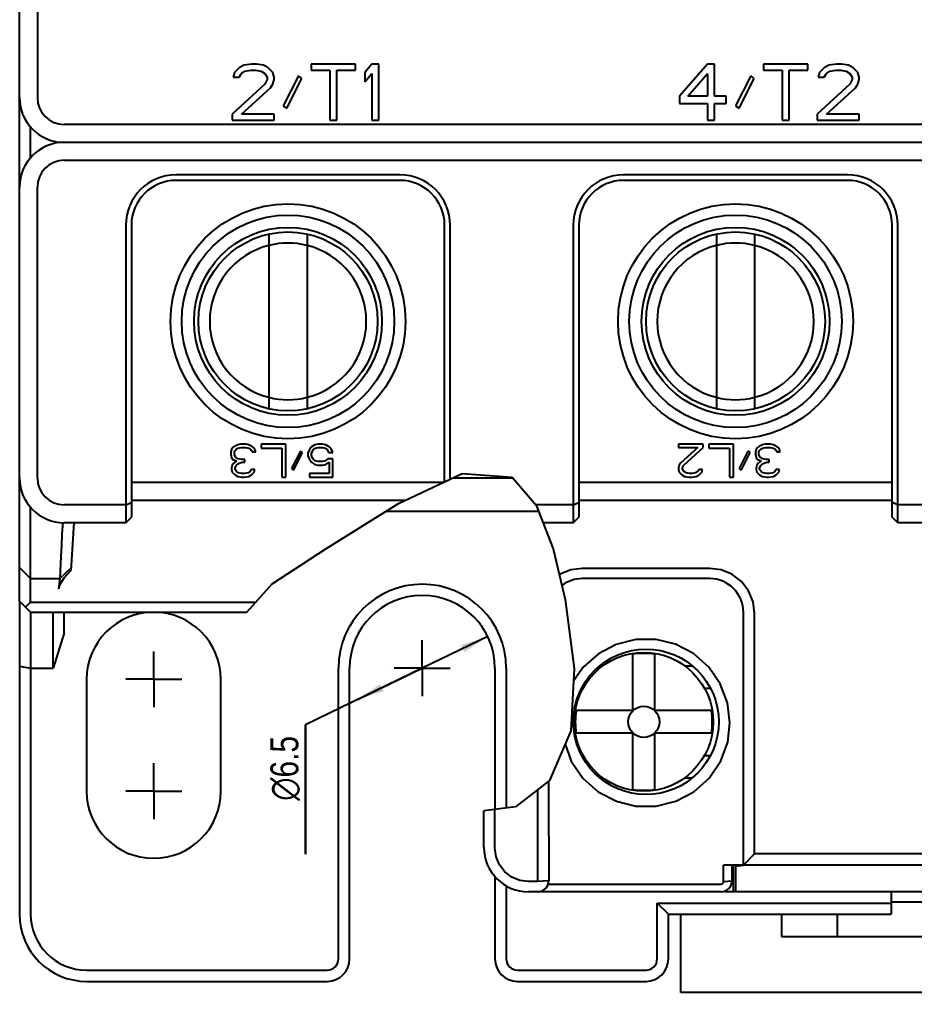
# Model space of a CAD drawing. Header units: millimetres. Extents: x 0 to 6126, y 0 to 4331.
# Drawn here: x 4337.86 to 4377.86, y 2845.96 to 2889.45 of the extents above; entities that cross this region are included whole.
import ezdxf

# ---------------------------------------------------------------- set-up
doc = ezdxf.new("R2010")
doc.units = ezdxf.units.MM
doc.linetypes.add('CENTER', pattern=[2, 1.25, -0.25, 0.25, -0.25])
for name, color, linetype in [('2ZTD-400-176-1_3_DXF_AXIS', 7, 'Continuous'), ('8ZTD-022-610_DXF_DIMENSION', 7, 'Continuous'), ('8ZTD-022-610DXF_CONTINUOUS_LINE', 7, 'Continuous'), ('8ZTD-024-822DXF_CONTINUOUS_LINE', 7, 'Continuous'), ('8ZTD-261-090DXF_CONTINUOUS_LINE', 7, 'Continuous'), ('8ZTD-315-116DXF_CONTINUOUS_LINE', 7, 'Continuous'), ('8ZTD-571-013DXF_CONTINUOUS_LINE', 7, 'Continuous'), ('8ZTD-574-486DXF_CONTINUOUS_LINE', 7, 'Continuous'), ('8ZTD-732-447DXF_CONTINUOUS_LINE', 7, 'Continuous'), ('8ZTD-907-062DXF_CONTINUOUS_LINE', 7, 'Continuous'), ('NC1-35-1__DXF_CONTINUOUS_LINE', 7, 'Continuous'), ('NC1-35-2__DXF_CONTINUOUS_LINE', 7, 'Continuous')]:
    doc.layers.add(name, color=color, linetype=linetype)
doc.styles.add('TEXTSTYLE_1', font='gdt', dxfattribs={"width": 0.8})
doc.dimstyles.new('DIMSTYLE_4', dxfattribs={"dimtxt": 1.25, "dimasz": 1.25, "dimexe": 2, "dimexo": 0.2, "dimtad": 1, "dimtxsty": 'Standard', "dimblk": '_FILLED', "dimblk1": '_FILLED', "dimblk2": '_FILLED', "dimcen": 2.5, "dimclrt": 5, "dimazin": 3, "dimtp": 0.01, "dimtm": 0.01, "dimtfac": 1, "dimtmove": 0, "dimatfit": 2, "dimldrblk": '_FILLED'})

# ---------------------------------------------------------------- blocks, each defined once
blk = doc.blocks.new('*D22')
at = {"color": 0, "linetype": 'ByBlock'}
for points in [[(-511.077, 54.429), (-510.689, 53.227), (-510.374, 53.38)], [(-508.244, 48.578), (-508.631, 49.78), (-508.946, 49.627)]]:
    blk.add_solid(points, dxfattribs=at)
at = {"layer": '8ZTD-022-610_DXF_DIMENSION', "color": 2, "linetype": 'Continuous', "transparency": 16777216}
for p, q in [((-512.19, 56.728), (-517.982, 56.728)), ((-517.982, 56.728), (-512.19, 56.728)), ((-509.66, 51.503), (-512.19, 56.728)), ((-511.077, 54.429), (-509.66, 51.503)), ((-508.244, 48.578), (-509.66, 51.503))]:
    blk.add_line(p, q, dxfattribs=at)
at = {"layer": '8ZTD-022-610_DXF_DIMENSION', "color": 5, "linetype": 'Continuous', "transparency": 16777216, "insert": (-512.69, 58.29), "char_height": 1.25, "width": 4.66667, "attachment_point": 3, "line_spacing_factor": 0.9, "style": 'TEXTSTYLE_1'}
blk.add_mtext('{\\Fgdt;n}\\Ftxt;6.5', dxfattribs=at)
blk = doc.blocks.new('_FILLED')
at = {"color": 0, "linetype": 'ByBlock'}
blk.add_solid([(0, 0), (-1, 0.14), (-1, -0.14)], dxfattribs=at)
blk = doc.blocks.new('chin3')
at = {"color": 2, "linetype": 'Continuous'}
for p, q in [((-507.16, 59.345), (-505.894, 58.216)), ((-505.894, 58.216), (-504.333, 55.815)), ((-504.333, 55.815), (-502.301, 52.563)), ((-502.301, 52.563), (-500.957, 49.72)), ((-500.957, 49.72), (-501.122, 47.489)), ((-515.856, 47.333), (-516.038, 48.753)), ((-501.122, 47.489), (-502.38, 46.419)), ((-514.68, 45.824), (-515.856, 47.333)), ((-502.38, 46.419), (-504.322, 45.648)), ((-512.458, 44.863), (-514.68, 45.824)), ((-504.322, 45.648), (-506.593, 45.11)), ((-509.678, 44.707), (-512.458, 44.863)), ((-506.593, 45.11), (-509.678, 44.707))]:
    blk.add_line(p, q, dxfattribs=at)
at = {"layer": '2ZTD-400-176-1_3_DXF_AXIS', "color": 7, "linetype": 'CENTER'}
for p, q in [((-515.16, 63.503), (-515.16, 65.004)), ((-510.16, 63.503), (-510.16, 65.004)), ((-515.16, 63.503), (-516.66, 63.503)), ((-515.16, 63.503), (-515.16, 62.003)), ((-515.16, 63.503), (-513.66, 63.503)), ((-510.16, 63.503), (-511.66, 63.503)), ((-510.16, 63.503), (-510.16, 62.003)), ((-510.16, 63.503), (-508.66, 63.503)), ((-509.66, 51.503), (-509.66, 53.004)), ((-509.66, 51.503), (-511.16, 51.503)), ((-509.66, 51.503), (-509.66, 50.003)), ((-509.66, 51.503), (-508.16, 51.503))]:
    blk.add_line(p, q, dxfattribs=at)
at = {"layer": '8ZTD-022-610DXF_CONTINUOUS_LINE', "color": 7, "linetype": 'Continuous'}
for p, q in [((-506.66, 69.503), (-520.66, 69.503)), ((-509.579, 69.503), (-509.66, 69.003)), ((-507.16, 69.003), (-520.66, 69.003)), ((-509.66, 69.003), (-509.66, 68.003)), ((-508.079, 67.503), (-509.66, 68.003)), ((-509.66, 68.003), (-507.16, 68.003)), ((-508.079, 67.503), (-507.16, 67.503)), ((-523.66, 66.503), (-523.66, 55.753)), ((-523.16, 66.503), (-523.16, 55.753)), ((-510.16, 66.503), (-515.16, 66.503)), ((-515.16, 60.503), (-510.16, 60.503)), ((-522.66, 55.253), (-509.66, 55.253)), ((-522.66, 54.753), (-509.66, 54.753)), ((-502.66, 46.307), (-502.66, 53.138)), ((-501.16, 50.149), (-501.16, 47.456)), ((-518.962, 48.253), (-522.66, 48.253)), ((-509.66, 48.253), (-515.974, 48.253)), ((-519.392, 47.753), (-522.66, 47.753)), ((-509.66, 47.753), (-515.91, 47.753)), ((-523.66, 47.253), (-523.66, 41.503)), ((-523.16, 47.253), (-523.16, 41.503)), ((-522.66, 41.003), (-520.16, 41.003)), ((-520.66, 40.503), (-520.16, 41.003)), ((-520.16, 41.003), (-520.16, 30.553)), ((-522.66, 40.503), (-520.66, 40.503)), ((-520.66, 40.503), (-520.66, 30.553)), ((-519.66, 24.853), (-519.66, 37.978)), ((-518.46, 37.603), (-519.66, 37.603)), ((-519.66, 30.553), (-520.66, 30.553)), ((-520.1, 30.553), (-520.1, 26.853))]:
    blk.add_line(p, q, dxfattribs=at)
for centre, radius, start, end in [((-520.66, 66.503), 3, 90, 180), ((-520.66, 66.503), 2.5, 90, 180), ((-515.16, 63.503), 3, 90, 270), ((-510.16, 63.503), 3, 270, 90), ((-522.66, 55.753), 1, 180, 270), ((-522.66, 55.753), 0.5, 180, 270), ((-509.66, 51.503), 3.75, 270, 90), ((-509.66, 51.503), 3.25, 270, 90), ((-522.66, 47.253), 1, 90, 180), ((-522.66, 47.253), 0.5, 90, 180), ((-522.66, 41.503), 1, 180, 270), ((-522.66, 41.503), 0.5, 180, 270)]:
    blk.add_arc(centre, radius, start, end, dxfattribs=at)
at = {"layer": '8ZTD-024-822DXF_CONTINUOUS_LINE', "color": 7, "linetype": 'Continuous'}
for p, q in [((-507.16, 69.003), (-506.66, 69.503)), ((-506.704, 69.003), (-506.932, 69.232)), ((-506.66, 69.503), (-501.16, 69.503)), ((-505.16, 69.503), (-505.66, 69.003)), ((-488.16, 69.503), (-484.16, 69.503)), ((-507.16, 69.003), (-507.16, 59.345)), ((-506.704, 69.003), (-506.704, 58.938)), ((-506.704, 69.003), (-505.976, 69.003)), ((-505.976, 69.003), (-504.658, 69.003)), ((-505.66, 69.003), (-505.66, 67.705)), ((-503.66, 69.003), (-502.471, 69.003)), ((-486.85, 69.003), (-485.471, 69.003)), ((-505.66, 67.705), (-506.117, 67.765)), ((-505.193, 67.206), (-505.66, 67.705)), ((-504.659, 67.654), (-505.66, 67.705)), ((-503.156, 67.571), (-503.66, 67.605)), ((-505.289, 67.212), (-505.467, 67.374)), ((-503.16, 67.07), (-505.289, 67.212)), ((-517.66, 48.753), (-516.038, 48.753)), ((-517.704, 48.253), (-515.974, 48.253)), ((-519.66, 38.153), (-519.66, 46.753)), ((-519.204, 46.353), (-519.204, 46.753)), ((-519.16, 45.853), (-519.204, 46.353)), ((-515.093, 46.353), (-519.204, 46.353)), ((-519.312, 45.877), (-519.312, 38.153)), ((-505.66, 38.653), (-505.66, 44.353)), ((-505.204, 38.653), (-505.204, 44.353)), ((-519.194, 38.035), (-519.16, 37.653)), ((-519.194, 38.035), (-518.46, 38.035)), ((-518.46, 24.971), (-518.46, 38.035)), ((-519.16, 37.653), (-518.46, 37.653)), ((-518.46, 37.152), (-517.962, 36.653)), ((-517.962, 26.353), (-517.962, 36.653)), ((-517.962, 36.653), (-507.204, 36.653))]:
    blk.add_line(p, q, dxfattribs=at)
for points in [[(-504.658, 69.003), (-504.175, 69.003), (-503.66, 69.003)], [(-505.796, 67.631), (-505.955, 67.719), (-506.117, 67.765)], [(-505.467, 67.374), (-505.634, 67.514), (-505.796, 67.631)], [(-503.66, 67.605), (-504.175, 67.63), (-504.659, 67.654)], [(-519.204, 46.753), (-519.154, 47.137), (-519.005, 47.5), (-518.765, 47.813), (-518.452, 48.053), (-518.089, 48.203), (-517.704, 48.253)], [(-514.705, 45.855), (-515.16, 45.855), (-519.16, 45.853)], [(-505.204, 44.353), (-505.269, 44.859), (-505.466, 45.343), (-505.488, 45.372)], [(-513.053, 45.12), (-513.811, 44.842), (-514.573, 44.326), (-515.188, 43.637), (-515.612, 42.829), (-515.827, 41.952), (-515.827, 41.053), (-515.611, 40.177), (-515.187, 39.369), (-514.572, 38.68), (-513.809, 38.164), (-512.963, 37.853), (-512.104, 37.753)], [(-512.104, 37.753), (-511.208, 37.862), (-510.359, 38.184), (-509.612, 38.701), (-509.013, 39.379), (-508.595, 40.179), (-508.381, 41.056), (-508.381, 41.958), (-508.598, 42.833), (-509.017, 43.632), (-509.616, 44.31), (-510.238, 44.739)], [(-507.204, 36.653), (-506.695, 36.719), (-506.209, 36.918), (-505.787, 37.241), (-505.466, 37.664), (-505.269, 38.148), (-505.204, 38.653)], [(-519.312, 38.153), (-519.306, 38.117), (-519.289, 38.084), (-519.263, 38.058), (-519.23, 38.041), (-519.194, 38.035)], [(-518.46, 37.152), (-510.927, 37.152), (-507.16, 37.153)]]:
    blk.add_lwpolyline(points, dxfattribs=at)
blk.add_circle((-512.06, 41.503), 3.25, dxfattribs=at)
for centre, radius, start, end in [((-517.66, 46.753), 2, 90, 180), ((-519.16, 46.353), 0.5, 180, 270), ((-507.16, 44.353), 1.5, 0, 37.1445), ((-507.16, 38.653), 1.5, 270, 360), ((-519.16, 38.153), 0.5, 180, 270)]:
    blk.add_arc(centre, radius, start, end, dxfattribs=at)
at = {"layer": '8ZTD-261-090DXF_CONTINUOUS_LINE', "color": 7, "linetype": 'Continuous'}
for p, q in [((-524.16, 20.953), (-524.16, 39.953)), ((-524.16, 39.953), (-520.66, 39.953)), ((-521.66, 35.453), (-521.66, 21.953)), ((-520.66, 35.453), (-521.66, 35.453)), ((-521.66, 32.953), (-520.66, 32.953))]:
    blk.add_line(p, q, dxfattribs=at)
at = {"layer": '8ZTD-315-116DXF_CONTINUOUS_LINE', "color": 7, "linetype": 'Continuous'}
for p, q in [((-484.16, 69.503), (-436.16, 69.503)), ((-436.16, 68.703), (-484.16, 68.703)), ((-486.16, 7.503), (-486.16, 67.503)), ((-485.36, 7.503), (-485.36, 67.503)), ((-485.16, 60.003), (-485.16, 58.128)), ((-484.894, 60.003), (-485.16, 60.003)), ((-483.564, 58.545), (-484.894, 60.003)), ((-483.245, 59.951), (-483.245, 59.691)), ((-483.033, 59.899), (-483.245, 59.951)), ((-483.245, 59.691), (-483.086, 59.587)), ((-482.82, 59.691), (-483.033, 59.899)), ((-482.713, 59.483), (-482.82, 59.691)), ((-484.894, 58.128), (-484.894, 59.587)), ((-484.894, 59.587), (-483.724, 58.285)), ((-483.086, 59.587), (-482.979, 59.431)), ((-482.979, 59.431), (-482.926, 59.17)), ((-482.926, 59.17), (-482.926, 58.962)), ((-482.66, 59.118), (-482.713, 59.483)), ((-482.926, 58.962), (-482.979, 58.701)), ((-482.713, 58.597), (-482.66, 58.91)), ((-482.66, 58.91), (-482.66, 59.118)), ((-483.724, 58.285), (-483.564, 58.181)), ((-483.352, 58.441), (-483.564, 58.545)), ((-483.245, 58.441), (-483.352, 58.441)), ((-483.086, 58.545), (-483.245, 58.441)), ((-482.979, 58.701), (-483.086, 58.545)), ((-483.033, 58.181), (-482.82, 58.389)), ((-482.82, 58.389), (-482.713, 58.597)), ((-485.16, 58.128), (-484.894, 58.128)), ((-483.564, 58.181), (-483.352, 58.128)), ((-483.352, 58.128), (-483.245, 58.128)), ((-483.245, 58.128), (-483.033, 58.181)), ((-484.522, 57.712), (-484.628, 57.556)), ((-484.628, 57.556), (-483.299, 56.878)), ((-483.192, 57.035), (-484.522, 57.712)), ((-483.299, 56.878), (-483.192, 57.035)), ((-482.926, 56.462), (-482.926, 55.628)), ((-482.66, 56.462), (-482.926, 56.462)), ((-482.66, 54.483), (-482.66, 56.462)), ((-485.16, 55.628), (-485.16, 55.316)), ((-482.926, 55.628), (-485.16, 55.628)), ((-485.16, 55.316), (-482.926, 55.316)), ((-482.926, 55.316), (-482.926, 54.483)), ((-482.926, 54.483), (-482.66, 54.483)), ((-483.458, 54.066), (-483.086, 53.753)), ((-483.033, 54.066), (-483.458, 54.066)), ((-482.66, 53.753), (-483.033, 54.066)), ((-485.16, 53.753), (-485.16, 53.441)), ((-483.086, 53.753), (-485.16, 53.753)), ((-482.66, 53.441), (-482.66, 53.753)), ((-485.16, 53.441), (-482.66, 53.441)), ((-484.416, 40.003), (-484.416, 38.753)), ((-484.096, 40.003), (-484.416, 40.003)), ((-482.66, 38.753), (-484.096, 40.003)), ((-484.096, 38.753), (-484.096, 39.639)), ((-484.096, 39.639), (-483.086, 38.753)), ((-485.16, 38.753), (-485.16, 38.441)), ((-484.416, 38.753), (-485.16, 38.753)), ((-483.086, 38.753), (-484.096, 38.753)), ((-482.66, 38.441), (-482.66, 38.753)), ((-485.16, 38.441), (-484.416, 38.441)), ((-484.416, 38.441), (-484.416, 37.92)), ((-484.096, 37.92), (-484.096, 38.441)), ((-484.096, 38.441), (-482.66, 38.441)), ((-484.416, 37.92), (-484.096, 37.92)), ((-484.522, 37.503), (-484.628, 37.347)), ((-483.192, 36.826), (-484.522, 37.503)), ((-484.628, 37.347), (-483.299, 36.67)), ((-483.299, 36.67), (-483.192, 36.826)), ((-482.926, 36.253), (-482.926, 35.42)), ((-482.66, 36.253), (-482.926, 36.253)), ((-482.66, 34.274), (-482.66, 36.253)), ((-485.16, 35.42), (-485.16, 35.108)), ((-482.926, 35.42), (-485.16, 35.42)), ((-485.16, 35.108), (-482.926, 35.108)), ((-482.926, 35.108), (-482.926, 34.274)), ((-482.926, 34.274), (-482.66, 34.274)), ((-485.16, 33.858), (-485.16, 31.983)), ((-484.894, 33.858), (-485.16, 33.858)), ((-483.564, 32.399), (-484.894, 33.858)), ((-483.245, 33.806), (-483.245, 33.545)), ((-483.033, 33.753), (-483.245, 33.806)), ((-483.245, 33.545), (-483.086, 33.441)), ((-482.82, 33.545), (-483.033, 33.753)), ((-482.713, 33.337), (-482.82, 33.545)), ((-484.894, 31.983), (-484.894, 33.441)), ((-484.894, 33.441), (-483.724, 32.139)), ((-483.086, 33.441), (-482.979, 33.285)), ((-482.979, 33.285), (-482.926, 33.024)), ((-482.66, 32.972), (-482.713, 33.337)), ((-482.926, 32.816), (-482.979, 32.556)), ((-482.926, 33.024), (-482.926, 32.816)), ((-482.713, 32.451), (-482.66, 32.764)), ((-482.66, 32.764), (-482.66, 32.972)), ((-483.352, 32.295), (-483.564, 32.399)), ((-483.245, 32.295), (-483.352, 32.295)), ((-483.086, 32.399), (-483.245, 32.295)), ((-482.979, 32.556), (-483.086, 32.399)), ((-483.033, 32.035), (-482.82, 32.243)), ((-482.82, 32.243), (-482.713, 32.451)), ((-485.16, 31.983), (-484.894, 31.983)), ((-483.724, 32.139), (-483.564, 32.035)), ((-483.564, 32.035), (-483.352, 31.983)), ((-483.352, 31.983), (-483.245, 31.983)), ((-483.245, 31.983), (-483.033, 32.035))]:
    blk.add_line(p, q, dxfattribs=at)
for radius in [2, 1.2]:
    blk.add_arc((-484.16, 67.503), radius, 90, 180, dxfattribs=at)
at = {"layer": '8ZTD-571-013DXF_CONTINUOUS_LINE', "color": 7, "linetype": 'Continuous'}
for p, q in [((-501.16, 69.503), (-488.16, 69.503)), ((-501.16, 68.703), (-488.16, 68.703)), ((-503.16, 64.753), (-503.16, 67.503)), ((-502.36, 64.753), (-502.36, 67.503)), ((-486.96, 67.503), (-486.96, 7.503)), ((-503.16, 64.753), (-502.91, 64.503)), ((-489.86, 64.753), (-503.16, 64.753)), ((-489.86, 64.503), (-502.91, 64.503)), ((-502.36, 64.753), (-502.257, 64.503)), ((-502.16, 52.265), (-502.16, 64.503)), ((-501.36, 50.572), (-501.36, 64.503)), ((-487.86, 52.503), (-487.86, 62.503)), ((-487.61, 52.503), (-487.61, 62.503)), ((-500.774, 60.024), (-500.899, 59.993)), ((-500.711, 60.024), (-500.774, 60.024)), ((-500.585, 59.993), (-500.711, 60.024)), ((-500.24, 60.024), (-500.334, 59.962)), ((-500.114, 60.054), (-500.24, 60.024)), ((-499.989, 60.054), (-500.114, 60.054)), ((-499.894, 60.024), (-499.989, 60.054)), ((-499.8, 59.962), (-499.894, 60.024)), ((-501.088, 59.747), (-501.119, 59.532)), ((-501.025, 59.87), (-501.088, 59.747)), ((-500.899, 59.993), (-501.025, 59.87)), ((-500.962, 59.562), (-500.931, 59.716)), ((-500.931, 59.716), (-500.868, 59.808)), ((-500.868, 59.808), (-500.774, 59.87)), ((-500.774, 59.87), (-500.711, 59.87)), ((-500.711, 59.87), (-500.585, 59.808)), ((-500.491, 59.931), (-500.585, 59.993)), ((-500.585, 59.808), (-500.523, 59.747)), ((-500.523, 59.747), (-500.46, 59.562)), ((-500.397, 59.808), (-500.491, 59.931)), ((-500.334, 59.962), (-500.397, 59.808)), ((-500.334, 59.562), (-500.303, 59.747)), ((-500.303, 59.747), (-500.24, 59.839)), ((-500.24, 59.839), (-500.114, 59.901)), ((-500.114, 59.901), (-499.989, 59.901)), ((-499.989, 59.901), (-499.926, 59.87)), ((-499.926, 59.87), (-499.863, 59.808)), ((-499.863, 59.808), (-499.832, 59.747)), ((-499.832, 59.747), (-499.8, 59.593)), ((-499.737, 59.87), (-499.8, 59.962)), ((-499.8, 59.593), (-499.8, 59.409)), ((-499.675, 59.747), (-499.737, 59.87)), ((-499.643, 59.624), (-499.675, 59.747)), ((-499.643, 59.378), (-499.643, 59.624)), ((-501.119, 59.532), (-501.119, 59.47)), ((-501.119, 59.47), (-501.088, 59.255)), ((-501.088, 59.255), (-501.025, 59.132)), ((-500.962, 59.439), (-500.962, 59.562)), ((-500.931, 59.286), (-500.962, 59.439)), ((-500.868, 59.193), (-500.931, 59.286)), ((-500.774, 59.132), (-500.868, 59.193)), ((-500.46, 59.562), (-500.46, 59.439)), ((-500.46, 59.439), (-500.334, 59.439)), ((-500.334, 59.439), (-500.334, 59.562)), ((-499.863, 59.193), (-499.926, 59.132)), ((-499.832, 59.255), (-499.863, 59.193)), ((-499.8, 59.409), (-499.832, 59.255)), ((-499.737, 59.132), (-499.675, 59.255)), ((-499.675, 59.255), (-499.643, 59.378)), ((-501.025, 59.132), (-500.899, 59.009)), ((-500.899, 59.009), (-500.774, 58.978)), ((-500.774, 58.978), (-500.774, 59.132)), ((-499.926, 59.132), (-499.989, 59.101)), ((-499.989, 59.101), (-499.989, 58.947)), ((-499.989, 58.947), (-499.894, 58.978)), ((-499.894, 58.978), (-499.8, 59.04)), ((-499.8, 59.04), (-499.737, 59.132)), ((-499.832, 58.701), (-499.832, 57.779)), ((-499.643, 58.701), (-499.832, 58.701)), ((-499.643, 57.594), (-499.643, 58.701)), ((-501.119, 57.779), (-501.119, 57.594)), ((-499.832, 57.779), (-501.119, 57.779)), ((-501.119, 57.594), (-499.643, 57.594)), ((-500.742, 57.348), (-500.805, 57.256)), ((-500.805, 57.256), (-500.02, 56.856)), ((-499.957, 56.949), (-500.742, 57.348)), ((-501.119, 56.549), (-501.119, 55.503)), ((-500.962, 56.549), (-501.119, 56.549)), ((-500.962, 55.657), (-500.962, 56.549)), ((-500.334, 56.549), (-500.46, 56.457)), ((-500.177, 56.61), (-500.334, 56.549)), ((-500.051, 56.61), (-500.177, 56.61)), ((-499.894, 56.549), (-500.051, 56.61)), ((-500.02, 56.856), (-499.957, 56.949)), ((-499.769, 56.457), (-499.894, 56.549)), ((-500.554, 56.303), (-500.585, 56.149)), ((-500.585, 56.149), (-500.585, 55.965)), ((-500.46, 56.457), (-500.554, 56.303)), ((-500.428, 56.149), (-500.397, 56.272)), ((-500.428, 55.965), (-500.428, 56.149)), ((-500.397, 56.272), (-500.334, 56.364)), ((-500.334, 56.364), (-500.24, 56.426)), ((-500.24, 56.426), (-500.146, 56.457)), ((-500.146, 56.457), (-500.083, 56.457)), ((-500.083, 56.457), (-499.989, 56.426)), ((-499.989, 56.426), (-499.894, 56.364)), ((-499.894, 56.364), (-499.832, 56.272)), ((-499.832, 56.272), (-499.8, 56.149)), ((-499.8, 56.149), (-499.8, 55.965)), ((-499.675, 56.303), (-499.769, 56.457)), ((-499.643, 56.149), (-499.675, 56.303)), ((-499.643, 55.965), (-499.643, 56.149)), ((-500.585, 55.965), (-500.554, 55.811)), ((-500.554, 55.811), (-500.46, 55.657)), ((-500.397, 55.842), (-500.428, 55.965)), ((-500.303, 55.719), (-500.397, 55.842)), ((-500.303, 55.503), (-500.303, 55.719)), ((-499.894, 55.749), (-500.02, 55.688)), ((-500.02, 55.688), (-500.02, 55.503)), ((-499.832, 55.842), (-499.894, 55.749)), ((-499.8, 55.965), (-499.832, 55.842)), ((-499.769, 55.657), (-499.675, 55.811)), ((-499.675, 55.811), (-499.643, 55.965)), ((-501.119, 55.503), (-500.303, 55.503)), ((-500.46, 55.657), (-500.962, 55.657)), ((-500.02, 55.503), (-499.894, 55.565)), ((-499.894, 55.565), (-499.769, 55.657)), ((-501.328, 50.503), (-489.86, 50.503)), ((-501.209, 50.253), (-489.86, 50.253)), ((-503.16, 44.753), (-503.16, 46.109)), ((-502.36, 44.753), (-502.36, 46.435)), ((-503.16, 44.753), (-502.91, 44.503)), ((-489.86, 44.753), (-503.16, 44.753)), ((-489.86, 44.503), (-502.91, 44.503)), ((-502.36, 44.753), (-502.257, 44.503)), ((-502.16, 30.503), (-502.16, 44.503)), ((-501.36, 30.503), (-501.36, 44.503)), ((-487.86, 32.503), (-487.86, 42.503)), ((-487.61, 32.503), (-487.61, 42.503)), ((-500.899, 40.024), (-501.025, 39.901)), ((-500.774, 40.054), (-500.899, 40.024)), ((-500.711, 40.054), (-500.774, 40.054)), ((-500.585, 40.024), (-500.711, 40.054)), ((-500.491, 39.962), (-500.585, 40.024)), ((-499.8, 40.054), (-499.8, 39.193)), ((-499.643, 40.054), (-499.8, 40.054)), ((-499.643, 38.947), (-499.643, 40.054)), ((-501.088, 39.778), (-501.119, 39.593)), ((-501.119, 39.593), (-501.119, 39.47)), ((-501.025, 39.901), (-501.088, 39.778)), ((-500.962, 39.562), (-500.931, 39.716)), ((-500.931, 39.716), (-500.868, 39.808)), ((-500.868, 39.808), (-500.774, 39.87)), ((-500.774, 39.87), (-500.711, 39.87)), ((-500.711, 39.87), (-500.585, 39.808)), ((-500.585, 39.808), (-499.8, 38.947)), ((-499.8, 39.193), (-500.491, 39.962)), ((-501.119, 39.47), (-501.088, 39.255)), ((-501.088, 39.255), (-501.025, 39.132)), ((-500.962, 39.439), (-500.962, 39.562)), ((-500.931, 39.286), (-500.962, 39.439)), ((-500.868, 39.193), (-500.931, 39.286)), ((-500.774, 39.132), (-500.868, 39.193)), ((-501.025, 39.132), (-500.899, 39.009)), ((-500.899, 39.009), (-500.774, 38.978)), ((-500.774, 38.978), (-500.774, 39.132)), ((-499.8, 38.947), (-499.643, 38.947)), ((-499.832, 38.701), (-499.832, 37.779)), ((-499.643, 38.701), (-499.832, 38.701)), ((-499.643, 37.594), (-499.643, 38.701)), ((-501.119, 37.779), (-501.119, 37.594)), ((-499.832, 37.779), (-501.119, 37.779)), ((-501.119, 37.594), (-499.643, 37.594)), ((-500.742, 37.348), (-500.805, 37.256)), ((-500.805, 37.256), (-500.02, 36.856)), ((-499.957, 36.949), (-500.742, 37.348)), ((-500.899, 36.549), (-501.025, 36.426)), ((-500.774, 36.58), (-500.899, 36.549)), ((-500.711, 36.58), (-500.774, 36.58)), ((-500.585, 36.549), (-500.711, 36.58)), ((-500.491, 36.487), (-500.585, 36.549)), ((-500.24, 36.58), (-500.334, 36.518)), ((-500.114, 36.61), (-500.24, 36.58)), ((-499.989, 36.61), (-500.114, 36.61)), ((-500.02, 36.856), (-499.957, 36.949)), ((-499.894, 36.58), (-499.989, 36.61)), ((-499.8, 36.518), (-499.894, 36.58)), ((-501.088, 36.303), (-501.119, 36.088)), ((-501.025, 36.426), (-501.088, 36.303)), ((-500.962, 36.118), (-500.931, 36.272)), ((-500.962, 35.995), (-500.962, 36.118)), ((-500.931, 36.272), (-500.868, 36.364)), ((-500.868, 36.364), (-500.774, 36.426)), ((-500.774, 36.426), (-500.711, 36.426)), ((-500.711, 36.426), (-500.585, 36.364)), ((-500.585, 36.364), (-500.523, 36.303)), ((-500.523, 36.303), (-500.46, 36.118)), ((-500.397, 36.364), (-500.491, 36.487)), ((-500.46, 36.118), (-500.46, 35.995)), ((-500.334, 36.518), (-500.397, 36.364)), ((-500.334, 36.118), (-500.303, 36.303)), ((-500.334, 35.995), (-500.334, 36.118)), ((-500.303, 36.303), (-500.24, 36.395)), ((-500.24, 36.395), (-500.114, 36.457)), ((-500.114, 36.457), (-499.989, 36.457)), ((-499.989, 36.457), (-499.926, 36.426)), ((-499.926, 36.426), (-499.863, 36.364)), ((-499.863, 36.364), (-499.832, 36.303)), ((-499.832, 36.303), (-499.8, 36.149)), ((-499.737, 36.426), (-499.8, 36.518)), ((-499.8, 36.149), (-499.8, 35.965)), ((-499.675, 36.303), (-499.737, 36.426)), ((-499.643, 36.18), (-499.675, 36.303)), ((-499.643, 35.934), (-499.643, 36.18)), ((-501.119, 36.088), (-501.119, 36.026)), ((-501.119, 36.026), (-501.088, 35.811)), ((-501.088, 35.811), (-501.025, 35.688)), ((-501.025, 35.688), (-500.899, 35.565)), ((-500.931, 35.842), (-500.962, 35.995)), ((-500.868, 35.749), (-500.931, 35.842)), ((-500.774, 35.688), (-500.868, 35.749)), ((-500.774, 35.534), (-500.774, 35.688)), ((-500.46, 35.995), (-500.334, 35.995)), ((-499.926, 35.688), (-499.989, 35.657)), ((-499.863, 35.749), (-499.926, 35.688)), ((-499.832, 35.811), (-499.863, 35.749)), ((-499.8, 35.965), (-499.832, 35.811)), ((-499.8, 35.596), (-499.737, 35.688)), ((-499.737, 35.688), (-499.675, 35.811)), ((-499.675, 35.811), (-499.643, 35.934)), ((-500.899, 35.565), (-500.774, 35.534)), ((-499.989, 35.657), (-499.989, 35.503)), ((-499.989, 35.503), (-499.894, 35.534)), ((-499.894, 35.534), (-499.8, 35.596)), ((-503.16, 30.253), (-502.91, 30.503)), ((-502.91, 30.503), (-489.86, 30.503)), ((-502.36, 30.253), (-502.257, 30.503)), ((-503.16, 24.753), (-503.16, 30.253)), ((-503.16, 30.253), (-489.86, 30.253)), ((-502.36, 24.753), (-502.36, 30.253))]:
    blk.add_line(p, q, dxfattribs=at)
for centre, radius in [((-494.16, 57.503), 5.25), ((-494.16, 57.503), 4.75), ((-494.16, 37.503), 5.25), ((-494.16, 37.503), 4.75)]:
    blk.add_circle(centre, radius, dxfattribs=at)
for centre, radius, start, end in [((-501.16, 67.503), 2, 90, 180), ((-488.16, 67.503), 2, 0, 90), ((-501.16, 67.503), 1.2, 90, 180), ((-488.16, 67.503), 1.2, 0, 90), ((-489.86, 62.503), 2.25, 0, 90), ((-489.86, 62.503), 2, 0, 90), ((-489.86, 52.503), 2.25, 270, 360), ((-489.86, 52.503), 2, 270, 360), ((-489.86, 42.503), 2.25, 0, 90), ((-489.86, 42.503), 2, 0, 90), ((-489.86, 32.503), 2.25, 270, 360), ((-489.86, 32.503), 2, 270, 360)]:
    blk.add_arc(centre, radius, start, end, dxfattribs=at)
at = {"layer": '8ZTD-574-486DXF_CONTINUOUS_LINE', "color": 7, "linetype": 'Continuous'}
for centre in [(-494.16, 57.503), (-494.16, 37.503)]:
    blk.add_circle(centre, 4.2, dxfattribs=at)
at = {"layer": '8ZTD-732-447DXF_CONTINUOUS_LINE', "color": 7, "linetype": 'Continuous'}
for p, q in [((-519.66, 25.503), (-519.66, 37.503)), ((-518.46, 37.503), (-519.66, 37.503)), ((-518.48, 37.15), (-518.527, 37.503))]:
    blk.add_line(p, q, dxfattribs=at)
at = {"layer": '8ZTD-907-062DXF_CONTINUOUS_LINE', "color": 7, "linetype": 'Continuous'}
for p, q in [((-490.252, 58.353), (-498.069, 58.353)), ((-490.252, 56.653), (-498.069, 56.653)), ((-490.252, 38.353), (-498.069, 38.353)), ((-490.252, 36.653), (-498.069, 36.653))]:
    blk.add_line(p, q, dxfattribs=at)
for centre in [(-494.16, 57.503), (-494.16, 37.503)]:
    blk.add_circle(centre, 4, dxfattribs=at)
for centre, start, end in [((-494.16, 57.503), 14.0552, 165.9448), ((-494.16, 57.503), 194.0552, 345.9448), ((-494.16, 37.503), 14.0552, 165.9448), ((-494.16, 37.503), 194.0552, 345.9448)]:
    blk.add_arc(centre, 3.5, start, end, dxfattribs=at)
at = {"layer": '8ZTD-907-062DXF_CONTINUOUS_LINE', "color": 2, "linetype": 'Continuous'}
for centre, start, end in [((-494.16, 57.503), 165.9448, 194.0552), ((-494.16, 57.503), 345.9448, 14.0552), ((-494.16, 37.503), 165.9448, 194.0552), ((-494.16, 37.503), 345.9448, 14.0552)]:
    blk.add_arc(centre, 3.5, start, end, dxfattribs=at)
at = {"layer": 'NC1-35-1__DXF_CONTINUOUS_LINE', "color": 7, "linetype": 'Continuous'}
for p, q in [((-513.56, 44.384), (-513.56, 44.306)), ((-510.56, 44.385), (-510.56, 44.313)), ((-514.56, 43.546), (-514.56, 43.422)), ((-509.56, 43.547), (-509.56, 43.432)), ((-514.712, 43.203), (-514.76, 43.203)), ((-509.36, 43.203), (-509.416, 43.203)), ((-514.76, 40.003), (-514.715, 40.003)), ((-514.76, 40.003), (-514.714, 40.002)), ((-514.56, 39.785), (-514.56, 39.461)), ((-509.56, 39.777), (-509.56, 39.46)), ((-509.416, 40.003), (-509.36, 40.003)), ((-513.56, 38.901), (-513.56, 38.623)), ((-510.56, 38.892), (-510.56, 38.622))]:
    blk.add_line(p, q, dxfattribs=at)
blk.add_lwpolyline([(-514.711, 43.205), (-514.713, 43.205), (-514.76, 43.203)], dxfattribs=at)
at = {"layer": 'NC1-35-2__DXF_CONTINUOUS_LINE', "color": 7, "linetype": 'Continuous'}
for p, q in [((-512.56, 42.103), (-512.56, 44.622)), ((-511.56, 42.103), (-511.56, 44.622)), ((-512.56, 42.103), (-515.079, 42.103)), ((-509.041, 42.103), (-511.56, 42.103)), ((-515.079, 41.103), (-512.56, 41.103)), ((-512.56, 38.585), (-512.56, 41.103)), ((-511.56, 38.585), (-511.56, 41.103)), ((-511.56, 41.103), (-509.041, 41.103))]:
    blk.add_line(p, q, dxfattribs=at)
for radius in [3.1, 0.7]:
    blk.add_circle((-512.06, 41.603), radius, dxfattribs=at)
for start, end in [(80.5958, 99.4042), (170.5958, 189.4042), (350.5958, 9.4042), (260.5958, 279.4042)]:
    blk.add_arc((-512.06, 41.603), 3.06, start, end, dxfattribs=at)
at = {"layer": '8ZTD-022-610_DXF_DIMENSION', "color": 2, "linetype": 'Continuous'}
dim = blk.add_diameter_dim_2p(p1=(-511.077, 54.429), p2=(-508.244, 48.578), text='%%c<>', dimstyle='DIMSTYLE_4', dxfattribs=at)
dim.commit()
dim.dimension.update_dxf_attribs({"geometry": '*D22', "text_midpoint": (-515.023, 57.665), "dimtype": 131})

msp = doc.modelspace()

# ---------------------------------------------------------------- block references
at = {"rotation": 90}
msp.add_blockref('chin3', (4407.362, 3370.119), dxfattribs=at)

doc.saveas('drawing.dxf')
